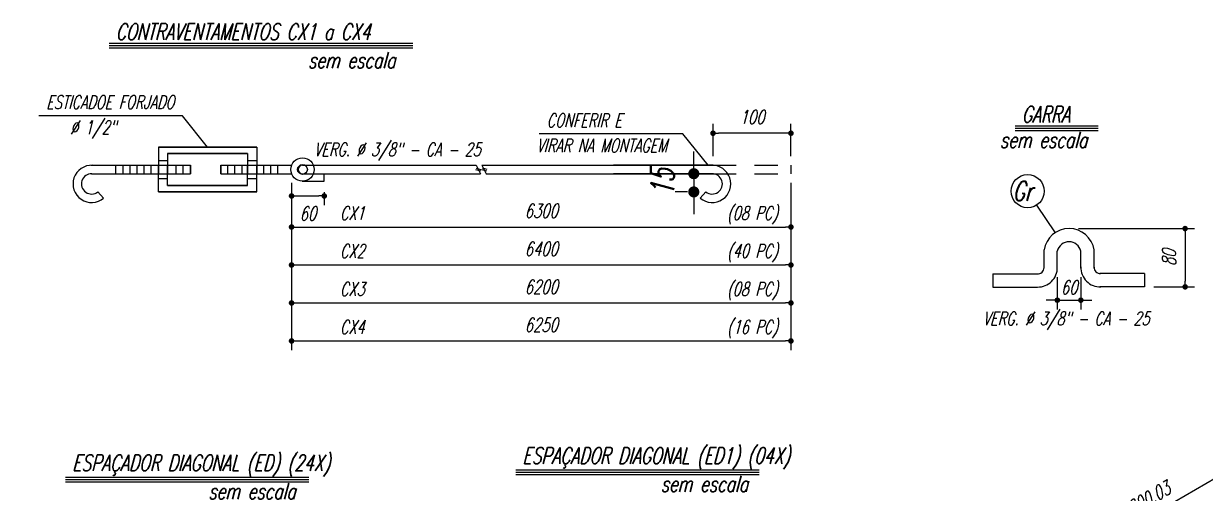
# Model space of a CAD drawing. Extents: x -187 to 453, y 281 to 902.
# Drawn here: x 382.88 to 389.27, y 463.35 to 465.89 of the extents above; entities that cross this region are included whole.
import ezdxf

# ---------------------------------------------------------------- set-up
doc = ezdxf.new("R2010")
doc.units = 0
doc.header["$MEASUREMENT"] = 0
doc.header["$PDMODE"] = 35
doc.linetypes.add('CENTER', pattern=[2, 1.25, -0.25, 0.25, -0.25])
doc.linetypes.add('HIDDEN2', pattern=[0.1875, 0.125, -0.0625])
doc.layers.get('DEFPOINTS').update_dxf_attribs({"linetype": 'CONTINUOUS'})
for name, color, linetype in [('CARGAS', 3, 'CONTINUOUS'), ('COTA', 1, 'CONTINUOUS'), ('EIXO', 6, 'CENTER'), ('FORMA', 2, 'CONTINUOUS'), ('NPILAR', 4, 'CONTINUOUS'), ('PILAR', 4, 'CONTINUOUS'), ('TEXTO1', 1, 'CONTINUOUS')]:
    doc.layers.add(name, color=color, linetype=linetype)
doc.styles.add('E100', font='romans.shx', dxfattribs={"width": 0.7, "oblique": 15, "height": 0.125})
doc.styles.add('E120', font='romans.shx', dxfattribs={"width": 0.7, "oblique": 15, "height": 0.15})
doc.styles.add('E140', font='romans.shx', dxfattribs={"width": 0.7, "oblique": 15, "height": 0.175})
doc.styles.add('style1', font='romans.shx', dxfattribs={"width": 0.7, "oblique": 15, "height": 0.05})
doc.dimstyles.get("Standard").update_dxf_attribs({"dimtxt": 0.18, "dimasz": 0.18, "dimexe": 0.18, "dimexo": 0.0625, "dimgap": 0.09, "dimtad": 0, "dimtih": 1, "dimtoh": 1, "dimdec": 4, "dimzin": 0, "dimdsep": 46, "dimtxsty": 'Standard', "dimcen": 0.09, "dimadec": 0, "dimazin": 0, "dimtfac": 1, "dimtdec": 4, "dimtofl": 0, "dimtmove": 0, "dimatfit": 3, "dimfxl": 1, "dimtolj": 1, "dimtzin": 0, "dimarcsym": 0})

# ---------------------------------------------------------------- blocks, each defined once
blk = doc.blocks.new('DOT')
at = {"layer": 'CARGAS', "color": 0, "linetype": 'ByBlock'}
blk.add_line((-0.5, 0), (-1, 0), dxfattribs=at)
at = {"layer": 'CARGAS', "color": 0, "linetype": 'ByBlock', "const_width": 0.5}
blk.add_lwpolyline([(-0.25, 0, 1), (0.25, 0, 1)], format="xyb", close=True, dxfattribs=at)
blk = doc.blocks.new('*D14')
at = {"layer": 'COTA', "linetype": 'Continuous', "lineweight": -2, "transparency": 16777216}
for p, q in [((389.4545, 463.2753), (389.332, 463.4874)), ((389.3311, 463.4291), (388.6901, 463.0592)), ((388.7616, 462.8753), (388.6392, 463.0875))]:
    blk.add_line(p, q, dxfattribs=at)
at = {"layer": 'DEFPOINTS', "color": 0, "linetype": 'Continuous', "transparency": 16777216}
for p in [(389.4795, 463.232), (388.6642, 463.0442), (388.7866, 462.832)]:
    blk.add_point(p, dxfattribs=at)
at = {"layer": 'COTA', "linetype": 'Continuous', "lineweight": -2, "transparency": 16777216, "xscale": 0.03, "yscale": 0.03, "zscale": 0.03}
for p, rotation in [((389.357, 463.4441), 29.99671790932857), ((388.6642, 463.0442), 209.9967179093287)]:
    blk.add_blockref('DOT', p, dxfattribs=dict(at, rotation=rotation))
at = {"layer": 'COTA', "color": 2, "linetype": 'Continuous', "transparency": 16777216, "insert": (388.9669, 463.3199), "char_height": 0.075, "attachment_point": 5, "rotation": 29.99672, "style": 'style1'}
blk.add_mtext('\\A1;800.03', dxfattribs=at)
blk = doc.blocks.new('*D15')
at = {"layer": 'COTA', "linetype": 'Continuous', "lineweight": -2, "transparency": 16777216}
for p, q in [((395.8268, 465.5352), (396.5202, 465.5352)), ((396.4702, 465.5052), (396.4702, 459.4502)), ((382.9264, 459.4202), (396.5202, 459.4202))]:
    blk.add_line(p, q, dxfattribs=at)
at = {"layer": 'DEFPOINTS', "color": 0, "linetype": 'Continuous', "transparency": 16777216}
for p in [(395.7768, 465.5352), (382.8764, 459.4202), (396.4702, 459.4202)]:
    blk.add_point(p, dxfattribs=at)
at = {"layer": 'COTA', "linetype": 'Continuous', "lineweight": -2, "transparency": 16777216, "xscale": 0.03, "yscale": 0.03, "zscale": 0.03}
for p, rotation in [((396.4702, 465.5352), 90), ((396.4702, 459.4202), 270)]:
    blk.add_blockref('DOT', p, dxfattribs=dict(at, rotation=rotation))
at = {"layer": 'COTA', "color": 2, "linetype": 'Continuous', "transparency": 16777216, "insert": (396.3827, 462.4777), "char_height": 0.075, "attachment_point": 5, "rotation": 90, "style": 'style1'}
blk.add_mtext('\\A1;6114.95', dxfattribs=at)
blk = doc.blocks.new('*D116')
at = {"layer": 'COTA', "linetype": 'Continuous', "lineweight": -2, "transparency": 16777216}
for p, q in [((384.3264, 465.0265), (384.3264, 464.7377)), ((387.0294, 465.0265), (387.0294, 464.7377)), ((384.3564, 464.7877), (386.9994, 464.7877))]:
    blk.add_line(p, q, dxfattribs=at)
at = {"layer": 'DEFPOINTS', "color": 0, "linetype": 'Continuous', "transparency": 16777216}
for p in [(384.3264, 465.0765), (387.0294, 465.0765), (387.0294, 464.7877)]:
    blk.add_point(p, dxfattribs=at)
at = {"layer": 'COTA', "linetype": 'Continuous', "lineweight": -2, "transparency": 16777216, "xscale": 0.03, "yscale": 0.03, "zscale": 0.03, "rotation": 180}
blk.add_blockref('DOT', (384.3264, 464.7877), dxfattribs=at)
at = {"layer": 'COTA', "linetype": 'Continuous', "lineweight": -2, "transparency": 16777216, "xscale": 0.03, "yscale": 0.03, "zscale": 0.03}
blk.add_blockref('DOT', (387.0294, 464.7877), dxfattribs=at)
at = {"layer": 'COTA', "color": 2, "linetype": 'Continuous', "transparency": 16777216, "insert": (385.6779, 464.8752), "char_height": 0.075, "attachment_point": 5, "style": 'style1'}
blk.add_mtext('\\A1;6300', dxfattribs=at)
blk = doc.blocks.new('*D117')
at = {"layer": 'COTA', "linetype": 'Continuous', "lineweight": -2, "transparency": 16777216}
for p, q in [((384.3264, 464.9765), (384.3264, 464.9059)), ((384.3564, 464.9559), (384.4733, 464.9559)), ((384.5033, 464.9765), (384.5033, 464.9059))]:
    blk.add_line(p, q, dxfattribs=at)
at = {"layer": 'DEFPOINTS', "color": 0, "linetype": 'Continuous', "transparency": 16777216}
for p in [(384.3264, 465.0265), (384.5033, 465.0265), (384.5033, 464.9559)]:
    blk.add_point(p, dxfattribs=at)
at = {"layer": 'COTA', "linetype": 'Continuous', "lineweight": -2, "transparency": 16777216, "xscale": 0.03, "yscale": 0.03, "zscale": 0.03, "rotation": 180}
blk.add_blockref('DOT', (384.3264, 464.9559), dxfattribs=at)
at = {"layer": 'COTA', "linetype": 'Continuous', "lineweight": -2, "transparency": 16777216, "xscale": 0.03, "yscale": 0.03, "zscale": 0.03}
blk.add_blockref('DOT', (384.5033, 464.9559), dxfattribs=at)
at = {"layer": 'COTA', "color": 2, "linetype": 'Continuous', "transparency": 16777216, "insert": (384.4148, 464.8613), "char_height": 0.075, "attachment_point": 5, "style": 'style1'}
blk.add_mtext('\\A1;60', dxfattribs=at)
blk = doc.blocks.new('*D118')
at = {"layer": 'COTA', "linetype": 'Continuous', "lineweight": -2, "transparency": 16777216}
for p, q in [((386.5036, 465.1365), (386.5036, 465.1965)), ((386.5036, 465.0765), (386.5036, 464.9777)), ((386.5511, 465.0765), (386.6036, 465.0765)), ((386.469, 464.9777), (386.4036, 464.9777)), ((386.5036, 464.9177), (386.5036, 464.8577))]:
    blk.add_line(p, q, dxfattribs=at)
at = {"layer": 'DEFPOINTS', "color": 0, "linetype": 'Continuous', "transparency": 16777216}
for p in [(386.4511, 465.0765), (386.5036, 464.9777), (386.569, 464.9777)]:
    blk.add_point(p, dxfattribs=at)
at = {"layer": 'COTA', "linetype": 'Continuous', "lineweight": -2, "transparency": 16777216, "xscale": 0.06, "yscale": 0.06, "zscale": 0.06}
for p, rotation in [((386.5036, 465.0765), 270), ((386.5036, 464.9777), 90)]:
    blk.add_blockref('DOT', p, dxfattribs=dict(at, rotation=rotation))
at = {"layer": 'COTA', "color": 2, "linetype": 'Continuous', "transparency": 16777216, "insert": (386.3342, 465.0271), "char_height": 0.125, "attachment_point": 5, "rotation": 90, "style": 'E100'}
blk.add_mtext('\\A1;15', dxfattribs=at)
blk = doc.blocks.new('*D119')
at = {"layer": 'COTA', "linetype": 'Continuous', "lineweight": -2, "transparency": 16777216}
for p, q in [((386.6077, 465.1721), (386.6077, 465.3457)), ((387.0294, 465.1721), (387.0294, 465.3457)), ((386.9994, 465.2957), (386.6377, 465.2957))]:
    blk.add_line(p, q, dxfattribs=at)
at = {"layer": 'DEFPOINTS', "color": 0, "linetype": 'Continuous', "transparency": 16777216}
for p in [(386.6077, 465.2957), (386.6077, 465.1221), (387.0294, 465.1221)]:
    blk.add_point(p, dxfattribs=at)
at = {"layer": 'COTA', "linetype": 'Continuous', "lineweight": -2, "transparency": 16777216, "xscale": 0.03, "yscale": 0.03, "zscale": 0.03, "rotation": 180}
blk.add_blockref('DOT', (386.6077, 465.2957), dxfattribs=at)
at = {"layer": 'COTA', "linetype": 'Continuous', "lineweight": -2, "transparency": 16777216, "xscale": 0.03, "yscale": 0.03, "zscale": 0.03}
blk.add_blockref('DOT', (387.0294, 465.2957), dxfattribs=at)
at = {"layer": 'COTA', "color": 2, "linetype": 'Continuous', "transparency": 16777216, "insert": (386.8185, 465.3832), "char_height": 0.075, "attachment_point": 5, "style": 'style1'}
blk.add_mtext('\\A1;100', dxfattribs=at)
blk = doc.blocks.new('*D120')
at = {"layer": 'COTA', "linetype": 'Continuous', "lineweight": -2, "transparency": 16777216}
for p, q in [((387.0294, 464.9249), (387.0294, 464.5321)), ((384.3264, 464.8239), (384.3264, 464.5321)), ((384.3564, 464.5821), (386.9994, 464.5821))]:
    blk.add_line(p, q, dxfattribs=at)
at = {"layer": 'DEFPOINTS', "color": 0, "linetype": 'Continuous', "transparency": 16777216}
for p in [(387.0294, 464.9749), (384.3264, 464.8739), (387.0294, 464.5821)]:
    blk.add_point(p, dxfattribs=at)
at = {"layer": 'COTA', "linetype": 'Continuous', "lineweight": -2, "transparency": 16777216, "xscale": 0.03, "yscale": 0.03, "zscale": 0.03, "rotation": 180}
blk.add_blockref('DOT', (384.3264, 464.5821), dxfattribs=at)
at = {"layer": 'COTA', "linetype": 'Continuous', "lineweight": -2, "transparency": 16777216, "xscale": 0.03, "yscale": 0.03, "zscale": 0.03}
blk.add_blockref('DOT', (387.0294, 464.5821), dxfattribs=at)
at = {"layer": 'COTA', "color": 2, "linetype": 'Continuous', "transparency": 16777216, "insert": (385.6779, 464.6696), "char_height": 0.075, "attachment_point": 5, "style": 'style1'}
blk.add_mtext('\\A1;6400', dxfattribs=at)
blk = doc.blocks.new('*D121')
at = {"layer": 'COTA', "linetype": 'Continuous', "lineweight": -2, "transparency": 16777216}
for p, q in [((387.0294, 464.7193), (387.0294, 464.3265)), ((384.3264, 464.6183), (384.3264, 464.3265)), ((384.3564, 464.3765), (386.9994, 464.3765))]:
    blk.add_line(p, q, dxfattribs=at)
at = {"layer": 'DEFPOINTS', "color": 0, "linetype": 'Continuous', "transparency": 16777216}
for p in [(387.0294, 464.7693), (384.3264, 464.6683), (387.0294, 464.3765)]:
    blk.add_point(p, dxfattribs=at)
at = {"layer": 'COTA', "linetype": 'Continuous', "lineweight": -2, "transparency": 16777216, "xscale": 0.03, "yscale": 0.03, "zscale": 0.03, "rotation": 180}
blk.add_blockref('DOT', (384.3264, 464.3765), dxfattribs=at)
at = {"layer": 'COTA', "linetype": 'Continuous', "lineweight": -2, "transparency": 16777216, "xscale": 0.03, "yscale": 0.03, "zscale": 0.03}
blk.add_blockref('DOT', (387.0294, 464.3765), dxfattribs=at)
at = {"layer": 'COTA', "color": 2, "linetype": 'Continuous', "transparency": 16777216, "insert": (385.6779, 464.464), "char_height": 0.075, "attachment_point": 5, "style": 'style1'}
blk.add_mtext('\\A1;6200', dxfattribs=at)
blk = doc.blocks.new('*D122')
at = {"layer": 'COTA', "linetype": 'Continuous', "lineweight": -2, "transparency": 16777216}
for p, q in [((388.4712, 464.5154), (388.4712, 464.3416)), ((388.5987, 464.5154), (388.5987, 464.3416)), ((388.4412, 464.3916), (388.4112, 464.3916)), ((388.4712, 464.3916), (388.5987, 464.3916)), ((388.6287, 464.3916), (388.6587, 464.3916))]:
    blk.add_line(p, q, dxfattribs=at)
at = {"layer": 'DEFPOINTS', "color": 0, "linetype": 'Continuous', "transparency": 16777216}
for p in [(388.4712, 464.5654), (388.5987, 464.5654), (388.5987, 464.3916)]:
    blk.add_point(p, dxfattribs=at)
at = {"layer": 'COTA', "linetype": 'Continuous', "lineweight": -2, "transparency": 16777216, "xscale": 0.03, "yscale": 0.03, "zscale": 0.03}
blk.add_blockref('DOT', (388.4712, 464.3916), dxfattribs=at)
at = {"layer": 'COTA', "linetype": 'Continuous', "lineweight": -2, "transparency": 16777216, "xscale": 0.03, "yscale": 0.03, "zscale": 0.03, "rotation": 180}
blk.add_blockref('DOT', (388.5987, 464.3916), dxfattribs=at)
at = {"layer": 'COTA', "color": 2, "linetype": 'Continuous', "transparency": 16777216, "insert": (388.5349, 464.4609), "char_height": 0.075, "attachment_point": 5, "style": 'style1'}
blk.add_mtext('\\A1;60', dxfattribs=at)
blk = doc.blocks.new('*D123')
at = {"layer": 'COTA', "linetype": 'Continuous', "lineweight": -2, "transparency": 16777216}
for p, q in [((388.5849, 464.7793), (389.2128, 464.7793)), ((389.1628, 464.7493), (389.1628, 464.4937)), ((388.9934, 464.4637), (389.2128, 464.4637))]:
    blk.add_line(p, q, dxfattribs=at)
at = {"layer": 'DEFPOINTS', "color": 0, "linetype": 'Continuous', "transparency": 16777216}
for p in [(388.5349, 464.7793), (388.9434, 464.4637), (389.1628, 464.4637)]:
    blk.add_point(p, dxfattribs=at)
at = {"layer": 'COTA', "linetype": 'Continuous', "lineweight": -2, "transparency": 16777216, "xscale": 0.03, "yscale": 0.03, "zscale": 0.03}
for p, rotation in [((389.1628, 464.7793), 90), ((389.1628, 464.4637), 270)]:
    blk.add_blockref('DOT', p, dxfattribs=dict(at, rotation=rotation))
at = {"layer": 'COTA', "color": 2, "linetype": 'Continuous', "transparency": 16777216, "insert": (389.0753, 464.6215), "char_height": 0.075, "attachment_point": 5, "rotation": 90, "style": 'style1'}
blk.add_mtext('\\A1;80', dxfattribs=at)
blk = doc.blocks.new('*D161')
at = {"layer": 'COTA', "linetype": 'Continuous', "lineweight": -2, "transparency": 16777216}
for p, q in [((387.0294, 464.5137), (387.0294, 464.1208)), ((384.3264, 464.4127), (384.3264, 464.1208)), ((384.3564, 464.1708), (386.9994, 464.1708))]:
    blk.add_line(p, q, dxfattribs=at)
at = {"layer": 'DEFPOINTS', "color": 0, "linetype": 'Continuous', "transparency": 16777216}
for p in [(387.0294, 464.5637), (384.3264, 464.4627), (387.0294, 464.1708)]:
    blk.add_point(p, dxfattribs=at)
at = {"layer": 'COTA', "linetype": 'Continuous', "lineweight": -2, "transparency": 16777216, "xscale": 0.03, "yscale": 0.03, "zscale": 0.03, "rotation": 180}
blk.add_blockref('DOT', (384.3264, 464.1708), dxfattribs=at)
at = {"layer": 'COTA', "linetype": 'Continuous', "lineweight": -2, "transparency": 16777216, "xscale": 0.03, "yscale": 0.03, "zscale": 0.03}
blk.add_blockref('DOT', (387.0294, 464.1708), dxfattribs=at)
at = {"layer": 'COTA', "color": 2, "linetype": 'Continuous', "transparency": 16777216, "insert": (385.6779, 464.2583), "char_height": 0.075, "attachment_point": 5, "style": 'style1'}
blk.add_mtext('\\A1;6250', dxfattribs=at)

msp = doc.modelspace()

# ---------------------------------------------------------------- linework, layer by layer
at = {"layer": 'COTA', "linetype": 'Continuous'}
for p, q in [((383.73608399, 465.39055517), (382.95797272, 465.39055517)), ((383.87158739, 465.22092896), (383.73608399, 465.39055517)), ((386.44508584, 465.29169357), (385.66697457, 465.29169357)), ((386.58058924, 465.12206735), (386.44508584, 465.29169357)), ((383.3760582, 465.07651355), (383.3760582, 465.12206735)), ((383.41428896, 465.07651355), (383.41428896, 465.12206735)), ((383.45251972, 465.07651355), (383.45251972, 465.12206735)), ((383.49075048, 465.07651355), (383.49075048, 465.12206735)), ((383.52898124, 465.07651355), (383.52898124, 465.12206735)), ((383.567212, 465.07651355), (383.567212, 465.12206735)), ((383.70248986, 465.07651355), (383.70248986, 465.12206735)), ((383.74072061, 465.07651355), (383.74072061, 465.12206735)), ((383.98186834, 465.07651355), (383.98186834, 465.12206735)), ((384.0200991, 465.07651355), (384.0200991, 465.12206735)), ((384.05832986, 465.07651355), (384.05832986, 465.12206735)), ((384.17596278, 465.07651355), (384.17596278, 465.12206735)), ((384.21419354, 465.07651355), (384.21419354, 465.12206735)), ((384.2524243, 465.07651355), (384.2524243, 465.12206735)), ((388.35917939, 464.90641542), (388.45898613, 464.75637935))]:
    msp.add_line(p, q, dxfattribs=at)
at = {"layer": 'COTA', "linetype": 'HIDDEN2'}
for p, q in [((386.60768452, 465.12206735), (387.02940065, 465.12206735)), ((386.60768452, 465.07651355), (387.02940065, 465.07651355)), ((387.02940065, 465.12206735), (387.02940065, 465.07651355))]:
    msp.add_line(p, q, dxfattribs=at)
at = {"layer": 'EIXO', "color": 6, "linetype": 'ByBlock', "ltscale": 0.5}
msp.add_circle((388.31056287, 464.982055), 0.08991614, dxfattribs=at)
at = {"layer": 'FORMA', "linetype": 'Continuous'}
for p, q in [((383.60544275, 465.22092896), (383.60544275, 465.07651355)), ((383.60544275, 465.22092896), (384.13773202, 465.22092896)), ((384.13773202, 465.22092896), (383.60544275, 465.22092896)), ((384.13773202, 465.22092896), (384.13773202, 465.07651355)), ((384.13773202, 465.22092896), (384.13773202, 465.07651355)), ((383.60544275, 465.14872125), (383.6554368, 465.14872125)), ((383.6554368, 465.18565437), (384.08773797, 465.18565437)), ((383.6554368, 465.18565437), (383.6554368, 465.07651355)), ((384.08773797, 465.18565437), (383.6554368, 465.18565437)), ((384.08773797, 465.18565437), (384.08773797, 465.07651355)), ((384.08773797, 465.14872125), (384.13773202, 465.14872125)), ((383.2396349, 465.12206735), (383.77895137, 465.12206735)), ((383.24330403, 465.07651355), (383.77895137, 465.07651355)), ((383.60544275, 464.97765194), (383.60544275, 465.12206735)), ((383.6554368, 465.01292652), (383.6554368, 465.12206735)), ((383.77895137, 465.12206735), (383.77895137, 465.07651355)), ((383.77895137, 465.07651355), (383.77895137, 465.12206735)), ((383.94363758, 465.12206735), (383.94363758, 465.07651355)), ((383.94363758, 465.12206735), (384.32642226, 465.12206735)), ((383.94363758, 465.07651355), (383.94363758, 465.12206735)), ((383.94363758, 465.07651355), (384.32642226, 465.07651355)), ((383.94363758, 465.07651355), (384.32642226, 465.07651355)), ((384.08773797, 465.01292652), (384.08773797, 465.12206735)), ((384.13773202, 464.97765194), (384.13773202, 465.12206735)), ((384.13773202, 464.97765194), (384.13773202, 465.12206735)), ((384.38575222, 465.12206735), (385.32598933, 465.12206735)), ((384.38575222, 465.07651355), (385.34935384, 465.07651355)), ((384.38575222, 465.07651355), (385.34935384, 465.07651355)), ((384.50325361, 465.03587076), (384.50325361, 465.07651355)), ((385.32272381, 465.09843644), (385.348953, 465.09135573)), ((385.32498866, 465.10682613), (385.35121784, 465.09974543)), ((385.32598933, 465.12206735), (385.34935384, 465.07651355)), ((385.35532546, 465.09897952), (385.38155464, 465.09189882)), ((385.35641752, 465.12206735), (385.37978202, 465.07651355)), ((385.35641752, 465.12206735), (386.60768452, 465.12206735)), ((385.3575903, 465.10736922), (385.38381949, 465.10028851)), ((385.37978202, 465.07651355), (386.60768452, 465.07651355)), ((385.37978202, 465.07651355), (386.60401539, 465.07651355)), ((386.60768452, 465.12206735), (386.06836805, 465.12206735)), ((386.60401539, 465.07651355), (386.06836805, 465.07651355)), ((383.60544275, 465.04985965), (383.6554368, 465.04985965)), ((383.6554368, 465.01292652), (384.08773797, 465.01292652)), ((384.08773797, 465.01292652), (383.6554368, 465.01292652)), ((384.08773797, 465.04985965), (384.13773202, 465.04985965)), ((384.38453876, 465.03587076), (384.50325361, 465.03587076)), ((383.27829904, 464.97769453), (383.30927805, 464.9440369)), ((383.60544275, 464.97765194), (384.13773202, 464.97765194)), ((384.13773202, 464.97765194), (383.60544275, 464.97765194)), ((386.56902038, 464.97769453), (386.53804137, 464.9440369)), ((388.39948512, 464.56540023), (388.39948512, 464.66359836)), ((388.47118272, 464.56540023), (388.47118272, 464.65693144)), ((388.59869844, 464.56540023), (388.59869844, 464.65693144)), ((388.67039604, 464.56540023), (388.67039604, 464.66359836)), ((388.12142959, 464.53429235), (388.36433055, 464.53429235)), ((388.12142959, 464.53429235), (388.12142959, 464.46259475)), ((388.94341502, 464.53535924), (388.70051406, 464.53535924)), ((388.94341502, 464.53535924), (388.94341502, 464.46366164)), ((388.12142959, 464.46259475), (388.36433055, 464.46259475)), ((388.94341502, 464.46366164), (388.70051406, 464.46366164))]:
    msp.add_line(p, q, dxfattribs=at)
for radius in [0.06342892, 0.02650464]:
    msp.add_circle((384.38562057, 465.09929045), radius, dxfattribs=at)
for centre, radius, start, end in [((383.24443502, 465.02130813), 0.1008735, 87.272522033, 310.002078555), ((383.24443502, 465.02130813), 0.055217, 88.826350872, 307.827758695), ((384.38575222, 465.09929045), 0.0227769, 90, 270), ((386.60288441, 465.02130813), 0.1008735, 229.997921445, 92.727477967), ((386.60288441, 465.02130813), 0.055217, 232.172241305, 91.173649128), ((388.53494058, 464.64219963), 0.13713529, 8.977175689, 171.022824311), ((388.53494058, 464.64219963), 0.06543769, 13.010365865, 166.989634135), ((388.36624715, 464.56753452), 0.03325967, 261.756740614, 1.165180005), ((388.36624715, 464.56753452), 0.10495727, 268.953676556, 1.165180005), ((388.70360773, 464.56857331), 0.10495727, 178.267566277, 271.689070551), ((388.70360773, 464.56857331), 0.03325967, 178.267566277, 271.689070551)]:
    msp.add_arc(centre, radius, start, end, dxfattribs=at)
at = {"layer": 'PILAR', "color": 1}
for p, q in [((383.33924761, 465.78305444), (384.98292009, 465.78305444)), ((383.33924761, 465.77055394), (384.98292009, 465.77055394)), ((383.33924761, 465.75805345), (384.98292009, 465.75805345)), ((388.24327557, 465.33600546), (388.69307831, 465.33600546)), ((388.24327557, 465.32350497), (388.69307831, 465.32350497)), ((388.24327557, 465.31100448), (388.69307831, 465.31100448)), ((385.54010309, 463.47316723), (386.85706898, 463.47316723)), ((385.54010309, 463.46066674), (386.85706898, 463.46066674)), ((383.10314742, 463.43375754), (384.42011331, 463.43375754)), ((383.10314742, 463.42125705), (384.42011331, 463.42125705)), ((383.10314742, 463.40875655), (384.42011331, 463.40875655)), ((385.54010309, 463.44816625), (386.85706898, 463.44816625))]:
    msp.add_line(p, q, dxfattribs=at)

# ---------------------------------------------------------------- texts
at = {"layer": 'NPILAR', "color": 3, "style": 'E140', "oblique": 15, "width": 0.7}
for s, height, p in [('CONTRAVENTAMENTOS CX1 a CX4', 0.0875034524, (383.37501819, 465.80158857)), ('sem escala', 0.087500063, (384.41560641, 465.64735341)), ('GARRA', 0.087503452, (388.27904616, 465.3545396)), ('sem escala', 0.087500063, (388.16016592, 465.21590496)), ('ESPAÇADOR DIAGONAL (ED1) (04X)', 0.0875034524, (385.57587367, 463.5061219)), ('ESPAÇADOR DIAGONAL (ED) (24X)', 0.0875034524, (383.138918, 463.46671221)), ('sem escala', 0.087500063, (383.87575161, 463.31376369)), ('sem escala', 0.087500063, (386.32415659, 463.35346729))]:
    msp.add_text(s, height=height, dxfattribs=at).set_placement(p)
at = {"layer": 'NPILAR', "color": 3, "style": 'E120', "oblique": 15, "width": 0.7}
msp.add_text('Gr', height=0.104155032, rotation=359.50903442, dxfattribs=at).set_placement((388.22884671, 464.93100095))
at = {"layer": 'TEXTO1', "style": 'E120', "oblique": 15, "width": 0.7}
for s, height, p in [('ESTICADOE FORJADO', 0.0726568966, (382.99816619, 465.42775659)), ('CONFERIR E', 0.072656897, (385.70716804, 465.32889498)), ('Ø 1/2"', 0.072656897, (383.1278514, 465.29112076)), ('VERG. Ø 3/8" - CA - 25', 0.0726568966, (384.44811329, 465.17146364)), ('VIRAR NA MONTAGEM', 0.0726568966, (385.65205669, 465.19225915)), ('CX1', 0.072656897, (384.58853417, 464.82706033)), ('(08 PC)', 0.072656897, (386.68360513, 464.82706033)), ('CX2', 0.072656897, (384.58853417, 464.62144087)), ('(40 PC)', 0.072656897, (386.68360513, 464.62144087)), ('CX3', 0.072656897, (384.58853417, 464.41582141)), ('(08 PC)', 0.072656897, (386.68360513, 464.41582141)), ('(16 PC)', 0.072656897, (386.68360513, 464.21020196)), ('VERG. Ø 3/8" - CA - 25', 0.0726568966, (388.06763945, 464.25601787)), ('CX4', 0.072656897, (384.58853417, 464.21020196))]:
    msp.add_text(s, height=height, dxfattribs=at).set_placement(p)

# ---------------------------------------------------------------- dimensions: what is measured, and where the dimension line sits
at = {"layer": 'COTA', "linetype": 'Continuous'}
for base, p1, p2, angle, picture, middle in [((396.47023498, 459.42020879), (395.7767735, 465.53515621), (382.87635788, 459.42020879), 90, '*D15', (396.38273498, 462.4776825)), ((388.66416563, 463.04415897), (389.47948979, 463.23201117), (388.78661733, 462.83203834), 29.996717909, '*D14', (388.96685526, 463.31992674))]:
    dim = msp.add_linear_dim(base=base, p1=p1, p2=p2, angle=angle, dimstyle='Standard', override={"dimscale": 0.05, "dimtxt": 0.125, "dimasz": 0.6, "dimexe": 1, "dimexo": 1, "dimgap": 1, "dimtad": 1, "dimtih": 0, "dimtoh": 0, "dimdec": 2, "dimlfac": 1000, "dimzin": 12, "dimtxsty": 'style1', "dimblk1": 'DOT', "dimblk2": 'DOT', "dimsah": 1, "dimcen": 0.3, "dimclrd": 256, "dimclre": 256, "dimclrt": 2, "dimadec": 2, "dimtofl": 1, "dimtmove": 2, "dimldrblk": 'DOT', "dimtvp": 1, "dimtzin": 12}, dxfattribs=at)
    dim.commit()
    dim.dimension.update_dxf_attribs({"geometry": picture, "text_midpoint": middle})
for base, p1, p2, text, picture, middle in [((386.60768452, 465.29571084), (387.02940065, 465.12206735), (386.60768452, 465.12206735), '100', '*D119', (386.81854259, 465.38321084)), ((387.02940065, 464.78769627), (384.32642226, 465.07651355), (387.02940065, 465.07651355), '6300', '*D116', (385.67791145, 464.87519627)), ((387.02940065, 464.58207681), (384.32642226, 464.87392565), (387.02940065, 464.97494996), '6400', '*D120', (385.67791145, 464.66957681)), ((387.02940065, 464.37645736), (384.32642226, 464.66830619), (387.02940065, 464.7693305), '6200', '*D121', (385.67791145, 464.46395736)), ((387.02940065, 464.1708379), (384.32642226, 464.46268673), (387.02940065, 464.56371104), '6250', '*D161', (385.67791145, 464.2583379))]:
    dim = msp.add_linear_dim(base=base, p1=p1, p2=p2, text=text, dimstyle='Standard', override={"dimscale": 0.05, "dimtxt": 0.125, "dimasz": 0.6, "dimexe": 1, "dimexo": 1, "dimgap": 1, "dimtad": 1, "dimtih": 0, "dimtoh": 0, "dimlfac": 1000, "dimzin": 12, "dimtxsty": 'style1', "dimblk1": 'DOT', "dimblk2": 'DOT', "dimsah": 1, "dimcen": 0.3, "dimclrd": 256, "dimclre": 256, "dimclrt": 2, "dimadec": 2, "dimtofl": 1, "dimtmove": 2, "dimldrblk": 'DOT', "dimtvp": 1, "dimtzin": 12}, dxfattribs=at)
    dim.commit()
    dim.dimension.update_dxf_attribs({"geometry": picture, "text_midpoint": middle})
dim = msp.add_linear_dim(base=(386.50364976, 464.97769453), p1=(386.45107462, 465.07651355), p2=(386.56902038, 464.97769453), angle=90, text='15', dimstyle='Standard', override={"dimscale": 0.1, "dimtxt": 0.125, "dimasz": 0.6, "dimexe": 1, "dimexo": 1, "dimgap": 1, "dimtad": 1, "dimtih": 0, "dimtoh": 0, "dimlfac": 1000, "dimzin": 12, "dimtxsty": 'E100', "dimblk1": 'DOT', "dimblk2": 'DOT', "dimsah": 1, "dimcen": 0.3, "dimclrd": 256, "dimclre": 256, "dimclrt": 2, "dimadec": 2, "dimtofl": 1, "dimtmove": 2, "dimldrblk": 'DOT', "dimtvp": 1, "dimtzin": 12}, dxfattribs=at)
dim.commit()
dim.dimension.update_dxf_attribs({"geometry": '*D118', "text_midpoint": (386.33420285, 465.02710404), "dimtype": 160})
for base, p1, p2, picture, middle in [((384.50325361, 464.95586662), (384.32642226, 465.02651157), (384.50325361, 465.02651157), '*D117', (384.41483793, 464.8612708)), ((388.59869844, 464.3916343), (388.47118272, 464.56540023), (388.59869844, 464.56540023), '*D122', (388.53494058, 464.46094706))]:
    dim = msp.add_linear_dim(base=base, p1=p1, p2=p2, text='60', dimstyle='Standard', override={"dimscale": 0.05, "dimtxt": 0.125, "dimasz": 0.6, "dimexe": 1, "dimexo": 1, "dimgap": 1, "dimtad": 1, "dimtih": 0, "dimtoh": 0, "dimlfac": 1000, "dimzin": 12, "dimtxsty": 'style1', "dimblk1": 'DOT', "dimblk2": 'DOT', "dimsah": 1, "dimcen": 0.3, "dimclrd": 256, "dimclre": 256, "dimclrt": 2, "dimadec": 2, "dimtofl": 1, "dimtmove": 2, "dimldrblk": 'DOT', "dimtvp": 1, "dimtzin": 12}, dxfattribs=at)
    dim.commit()
    dim.dimension.update_dxf_attribs({"geometry": picture, "text_midpoint": middle, "dimtype": 160})
dim = msp.add_linear_dim(base=(389.16283023, 464.46366164), p1=(388.53494058, 464.77933492), p2=(388.94341502, 464.46366164), angle=90, text='80', dimstyle='Standard', override={"dimscale": 0.05, "dimtxt": 0.125, "dimasz": 0.6, "dimexe": 1, "dimexo": 1, "dimgap": 1, "dimtad": 1, "dimtih": 0, "dimtoh": 0, "dimlfac": 1000, "dimzin": 12, "dimtxsty": 'style1', "dimblk1": 'DOT', "dimblk2": 'DOT', "dimsah": 1, "dimcen": 0.3, "dimclrd": 256, "dimclre": 256, "dimclrt": 2, "dimadec": 2, "dimtofl": 1, "dimtmove": 2, "dimldrblk": 'DOT', "dimtvp": 1, "dimtzin": 12}, dxfattribs=at)
dim.commit()
dim.dimension.update_dxf_attribs({"geometry": '*D123', "text_midpoint": (389.07533023, 464.62149828)})

doc.saveas('drawing.dxf')
